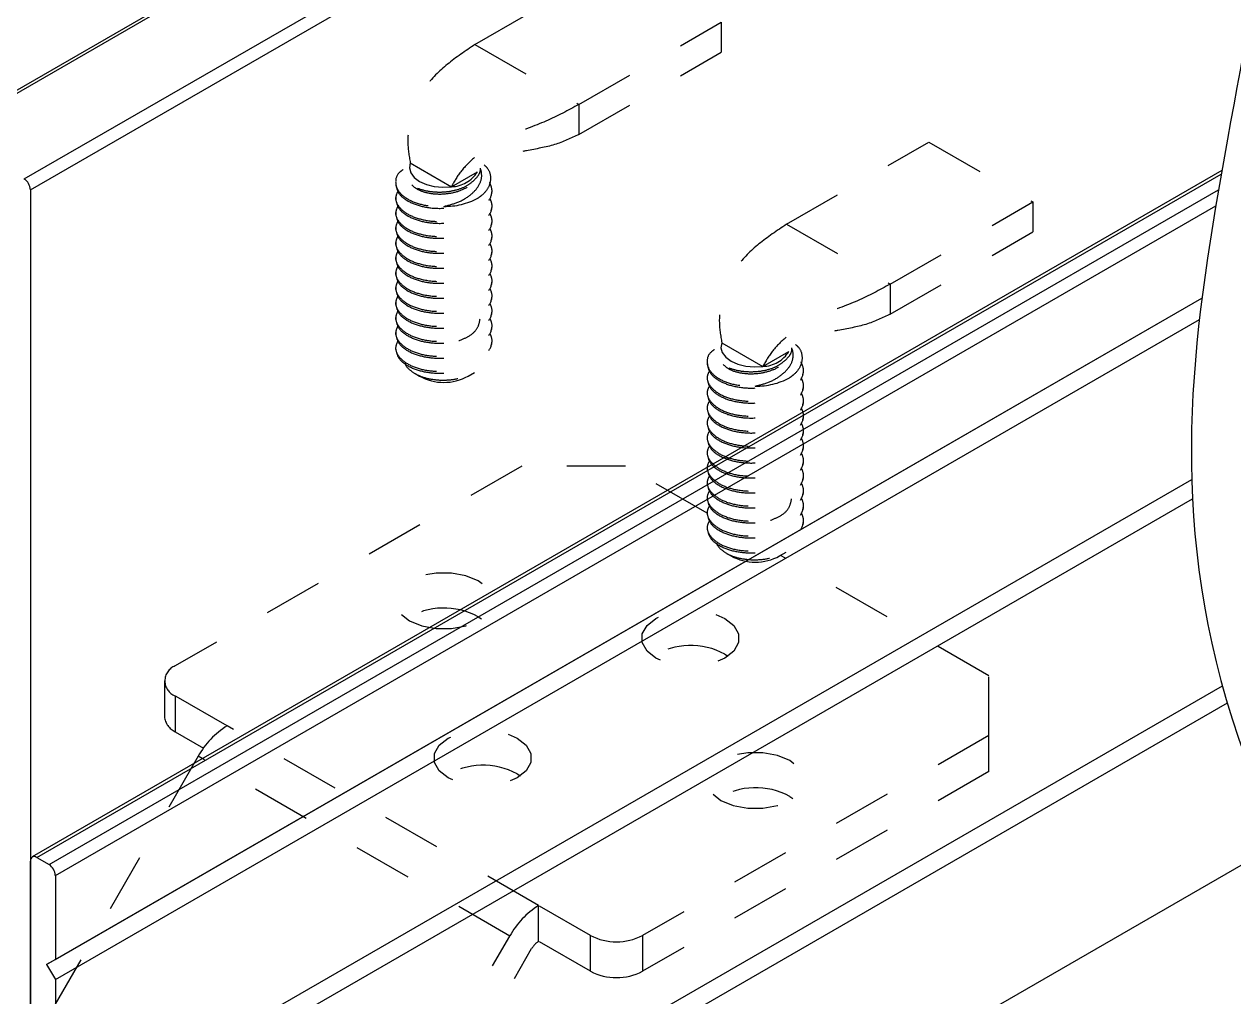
# Model space of a CAD drawing. Extents: x 0 to 11.5, y -11.3 to 0.
# Drawn here: x 6.178 to 8.238, y -3.613 to -1.956 of the extents above; entities that cross this region are included whole.
import ezdxf

# ---------------------------------------------------------------- set-up
doc = ezdxf.new("R2010")
doc.units = 0
doc.header["$LTSCALE"] = 0.5
doc.header["$MEASUREMENT"] = 0
doc.linetypes.add('HIDDEN2', pattern=[0.1875, 0.125, -0.0625])
for name, color, linetype in [('Brackets', 181, 'CONTINUOUS'), ('Dimension', 10, 'CONTINUOUS'), ('Hardware', 242, 'CONTINUOUS'), ('Housing', 150, 'CONTINUOUS')]:
    doc.layers.add(name, color=color, linetype=linetype)

msp = doc.modelspace()

# ---------------------------------------------------------------- linework, layer by layer
at = {"layer": 'Brackets', "linetype": 'HIDDEN2', "transparency": 16777216}
for p, q in [((7.0253, -2.7089), (6.4354, -3.0494)), ((7.2021, -2.7089), (7.0253, -2.7089)), ((7.3411, -2.7891), (7.2021, -2.7089)), ((7.8208, -3.066), (7.4659, -2.8611)), ((6.9515, -2.9656), (6.9568, -2.969)), ((7.3713, -3.0294), (7.3766, -3.0327)), ((7.8208, -3.168), (7.8208, -3.066)), ((6.4171, -3.0749), (6.4171, -3.1359)), ((6.5238, -3.1514), (6.4354, -3.1004)), ((6.4354, -3.1004), (6.4354, -3.1614)), ((6.4354, -3.1614), (6.4837, -3.1893)), ((7.0541, -3.4575), (6.5238, -3.1514)), ((7.8208, -3.168), (7.2309, -3.5085)), ((7.8208, -3.229), (7.8208, -3.168)), ((6.4747, -3.2033), (6.0919, -3.8663)), ((7.005, -3.5094), (6.4747, -3.2033)), ((7.8208, -3.229), (7.2309, -3.5695)), ((7.0177, -3.2334), (7.0231, -3.2368)), ((7.4818, -3.2717), (7.4871, -3.275)), ((7.0541, -3.5185), (7.0541, -3.4575)), ((7.1425, -3.5085), (7.0541, -3.4575)), ((6.4757, -4.4261), (7.005, -3.5094)), ((7.1425, -3.5695), (7.0541, -3.5185)), ((7.1425, -3.5695), (7.1425, -3.5085)), ((7.2309, -3.5085), (7.2309, -3.5695)), ((6.5131, -4.4476), (7.0423, -3.5309))]:
    msp.add_line(p, q, dxfattribs=at)
at = {"layer": 'Brackets', "linetype": 'HIDDEN2', "transparency": 16777216, "flags": 128}
for points in [[(6.8341, -2.9723), (6.8551, -2.9811), (6.8798, -2.9858), (6.9057, -2.9858), (6.9304, -2.9811), (6.9515, -2.9723), (6.9667, -2.9602), (6.9747, -2.946), (6.9747, -2.931), (6.9667, -2.9167), (6.9515, -2.9046), (6.9304, -2.8958), (6.9057, -2.8911), (6.8798, -2.8911), (6.8551, -2.8958), (6.8341, -2.9046), (6.8188, -2.9167), (6.8108, -2.931), (6.8108, -2.946), (6.8188, -2.9602), (6.8341, -2.9723)], [(7.3713, -2.9684), (7.3866, -2.9805), (7.3946, -2.9947), (7.3946, -3.0097), (7.3866, -3.024), (7.3713, -3.0361), (7.3503, -3.0449), (7.3256, -3.0495), (7.2996, -3.0495), (7.2749, -3.0449), (7.2539, -3.0361), (7.2387, -3.024), (7.2306, -3.0097), (7.2306, -2.9947), (7.2387, -2.9805), (7.2539, -2.9684), (7.2749, -2.9595), (7.2996, -2.9549), (7.3256, -2.9549), (7.3503, -2.9595), (7.3713, -2.9684)], [(7.0177, -3.1724), (7.033, -3.1845), (7.041, -3.1988), (7.041, -3.2138), (7.033, -3.228), (7.0177, -3.2402), (6.9967, -3.249), (6.972, -3.2536), (6.9461, -3.2536), (6.9214, -3.249), (6.9004, -3.2402), (6.8851, -3.228), (6.8771, -3.2138), (6.8771, -3.1988), (6.8851, -3.1845), (6.9004, -3.1724), (6.9214, -3.1636), (6.9461, -3.159), (6.972, -3.159), (6.9967, -3.1636), (7.0177, -3.1724)], [(7.3644, -3.2784), (7.3854, -3.2872), (7.4101, -3.2919), (7.4361, -3.2919), (7.4608, -3.2872), (7.4818, -3.2784), (7.497, -3.2663), (7.5051, -3.252), (7.5051, -3.237), (7.497, -3.2228), (7.4818, -3.2107), (7.4608, -3.2019), (7.4361, -3.1972), (7.4101, -3.1972), (7.3854, -3.2019), (7.3644, -3.2107), (7.3491, -3.2228), (7.3411, -3.237), (7.3411, -3.252), (7.3491, -3.2663), (7.3644, -3.2784)]]:
    msp.add_lwpolyline(points, dxfattribs=at)
at = {"layer": 'Brackets', "linetype": 'HIDDEN2', "transparency": 16777216}
for centre, radius, start, end in [((6.893, -3.0726), 0.1219, 61.3588, 121.7889), ((7.3128, -3.1364), 0.1219, 61.3588, 121.7889), ((6.4451, -3.0749), 0.0273, 110.7714, 249.2286), ((6.4484, -3.1328), 0.0314, 185.699, 245.6346), ((6.5989, -3.2717), 0.1418, 121.9494, 151.1451), ((6.9593, -3.3404), 0.1219, 61.3588, 121.7889), ((7.4233, -3.3787), 0.1219, 61.3588, 121.7889), ((7.1292, -3.5778), 0.1418, 121.9494, 151.1451), ((7.0722, -3.5474), 0.0341, 121.9494, 151.1451), ((7.1867, -3.4232), 0.0961, 242.616, 297.384), ((7.1867, -3.4842), 0.0961, 242.616, 297.384)]:
    msp.add_arc(centre, radius, start, end, dxfattribs=at)
at = {"layer": 'Dimension', "transparency": 16777216}
msp.add_open_spline([(7.1225, 0), (8.4328, -0.5402), (8.3161, -2.0653), (7.9792, -3.1766), (8.8841, -4.1291)], degree=3, knots=[0, 0, 0, 0, 1, 1.936571, 1.936571, 1.936571, 1.936571], dxfattribs=at)
at = {"layer": 'Hardware', "linetype": 'HIDDEN2', "transparency": 16777216}
for p, q in [((6.9458, -1.991), (7.1883, -1.851)), ((7.1226, -2.093), (7.3651, -1.953)), ((7.3651, -1.953), (7.3651, -2.0041)), ((6.9458, -1.991), (7.1226, -2.093)), ((7.1226, -2.1441), (7.3651, -2.0041)), ((7.1226, -2.093), (7.1226, -2.1441)), ((7.4761, -2.2971), (7.7187, -2.1571)), ((7.7187, -2.1571), (7.8954, -2.2591)), ((6.8356, -2.1927), (6.9057, -2.2332)), ((6.9057, -2.2332), (6.9499, -2.2077)), ((6.8108, -2.2257), (6.8108, -2.2289)), ((6.9748, -2.2417), (6.9748, -2.2385)), ((6.8108, -2.2512), (6.8108, -2.2544)), ((6.9748, -2.2672), (6.9748, -2.264)), ((7.6529, -2.3991), (7.8954, -2.2591)), ((7.8954, -2.2591), (7.8954, -2.3102)), ((6.8108, -2.2768), (6.8108, -2.2799)), ((6.8108, -2.3023), (6.8108, -2.3055)), ((6.9748, -2.2927), (6.9748, -2.2895)), ((7.4761, -2.2971), (7.6529, -2.3991)), ((6.9748, -2.3182), (6.9748, -2.315)), ((7.6529, -2.4501), (7.8954, -2.3102)), ((6.8108, -2.3278), (6.8108, -2.331)), ((6.9748, -2.3437), (6.9748, -2.3406)), ((6.8108, -2.3533), (6.8108, -2.3565)), ((6.9748, -2.3693), (6.9748, -2.3661)), ((6.8108, -2.3788), (6.8108, -2.382)), ((6.8108, -2.4044), (6.8108, -2.4075)), ((6.9748, -2.3948), (6.9748, -2.3916)), ((7.6529, -2.3991), (7.6529, -2.4501)), ((6.8108, -2.4299), (6.8108, -2.4331)), ((6.9748, -2.4203), (6.9748, -2.4171)), ((6.9748, -2.4458), (6.9748, -2.4426)), ((6.8108, -2.4554), (6.8108, -2.4586)), ((6.9748, -2.4713), (6.9748, -2.4682)), ((6.8108, -2.4809), (6.8108, -2.4841)), ((6.9748, -2.4969), (6.9748, -2.4937)), ((7.366, -2.4988), (7.436, -2.5392)), ((7.3411, -2.5318), (7.3411, -2.535)), ((7.436, -2.5392), (7.4802, -2.5137)), ((6.8438, -2.5515), (6.8513, -2.5558)), ((6.9342, -2.5558), (6.9452, -2.5495)), ((7.5051, -2.5477), (7.5051, -2.5446)), ((7.3411, -2.5573), (7.3411, -2.5605)), ((7.5051, -2.5733), (7.5051, -2.5701)), ((7.3411, -2.5828), (7.3411, -2.586)), ((7.3411, -2.6084), (7.3411, -2.6115)), ((7.5051, -2.5988), (7.5051, -2.5956)), ((7.3411, -2.6339), (7.3411, -2.6371)), ((7.5051, -2.6243), (7.5051, -2.6211)), ((7.5051, -2.6498), (7.5051, -2.6466)), ((7.3411, -2.6594), (7.3411, -2.6626)), ((7.5051, -2.6753), (7.5051, -2.6722)), ((7.3411, -2.6849), (7.3411, -2.6881)), ((7.5051, -2.7009), (7.5051, -2.6977)), ((7.3411, -2.7104), (7.3411, -2.7136)), ((7.3411, -2.736), (7.3411, -2.7391)), ((7.5051, -2.7264), (7.5051, -2.7232)), ((7.5051, -2.7519), (7.5051, -2.7487)), ((7.3411, -2.7615), (7.3411, -2.7647)), ((7.5051, -2.7774), (7.5051, -2.7742)), ((7.3411, -2.787), (7.3411, -2.7902)), ((7.5051, -2.8029), (7.5051, -2.7998)), ((7.3742, -2.8576), (7.3817, -2.8619)), ((7.4645, -2.8619), (7.4755, -2.8556))]:
    msp.add_line(p, q, dxfattribs=at)
at = {"layer": 'Hardware', "linetype": 'HIDDEN2', "transparency": 16777216, "flags": 128}
for points in [[(6.8356, -2.1927), (6.8342, -2.2012), (6.8365, -2.2096), (6.8423, -2.2174), (6.8514, -2.2241), (6.863, -2.2293), (6.8765, -2.2327), (6.891, -2.234), (6.9057, -2.2332)], [(7.366, -2.4988), (7.3646, -2.5073), (7.3668, -2.5157), (7.3727, -2.5235), (7.3817, -2.5302), (7.3933, -2.5354), (7.4068, -2.5387), (7.4214, -2.5401), (7.436, -2.5392)]]:
    msp.add_lwpolyline(points, dxfattribs=at)
at = {"layer": 'Hardware', "linetype": 'HIDDEN2', "transparency": 16777216}
for centre, radius, start, end in [((6.9044, -2.18), 0.0532, 271.3421, 328.6403), ((6.8951, -2.1483), 0.1183, 268.8558, 298.0339), ((7.4348, -2.486), 0.0532, 271.3421, 328.6403), ((6.8928, -2.4808), 0.0857, 241.0915, 298.9085), ((7.4255, -2.4544), 0.1183, 268.8558, 298.0339), ((7.4231, -2.7869), 0.0857, 241.0915, 298.9085)]:
    msp.add_arc(centre, radius, start, end, dxfattribs=at)
for points, knots in [([(6.9458, -1.991), (6.9295, -2.002), (6.8971, -2.024), (6.8661, -2.0543), (6.8456, -2.0885), (6.8348, -2.12), (6.8296, -2.1568), (6.8336, -2.1806), (6.8356, -2.1927)], [0, 0, 0, 0, 0.251961, 0.502562, 0.625519, 0.746655, 0.870417, 1, 1, 1, 1]), ([(7.1226, -2.093), (7.1044, -2.1029), (7.0681, -2.1227), (7.0154, -2.1405), (6.9734, -2.1622), (6.944, -2.183), (6.9192, -2.2085), (6.9102, -2.2248), (6.9057, -2.2332)], [0, 0, 0, 0, 0.251961, 0.502562, 0.625519, 0.746655, 0.870417, 1, 1, 1, 1]), ([(7.1226, -2.1441), (7.1092, -2.1505), (7.0822, -2.1635), (7.0419, -2.1699), (7.0089, -2.1769), (6.9879, -2.1811), (6.9724, -2.1878), (6.9626, -2.1942), (6.9545, -2.2013), (6.9514, -2.2055), (6.9499, -2.2077)], [0, 0, 0, 0, 0.251748, 0.507802, 0.634715, 0.756638, 0.815495, 0.874698, 0.935626, 1, 1, 1, 1]), ([(6.9427, -2.2237), (6.9384, -2.2271), (6.9296, -2.2339), (6.9105, -2.2405), (6.8893, -2.2434), (6.8676, -2.2421), (6.848, -2.2367), (6.8328, -2.2278), (6.8237, -2.2165), (6.8224, -2.2039), (6.8264, -2.1936), (6.833, -2.1888), (6.835, -2.1874)], [0, 0, 0, 0, 0.099452, 0.200066, 0.302674, 0.405801, 0.512408, 0.618944, 0.728658, 0.83924, 0.951417, 1, 1, 1, 1]), ([(6.8382, -2.23), (6.8414, -2.2329), (6.8487, -2.2393), (6.8687, -2.2451), (6.8927, -2.2463), (6.917, -2.2419), (6.9374, -2.2324), (6.9517, -2.219), (6.9535, -2.2086), (6.9545, -2.2034)], [0, 0, 0, 0, 0.120289, 0.266908, 0.413526, 0.560145, 0.706763, 0.853382, 1, 1, 1, 1]), ([(6.8928, -2.2667), (6.9009, -2.2646), (6.9176, -2.2604), (6.9387, -2.2478), (6.9532, -2.2324), (6.9591, -2.2144), (6.9555, -2.2029), (6.9537, -2.1972)], [0, 0, 0, 0, 0.198942, 0.406275, 0.613872, 0.80656, 1, 1, 1, 1]), ([(6.9544, -2.2016), (6.9544, -2.2016), (6.9551, -2.2056), (6.9529, -2.2136), (6.946, -2.2204), (6.9427, -2.2237)], [0, 0, 0, 0, 0.003778, 0.514106, 1, 1, 1, 1]), ([(6.9612, -2.1958), (6.9631, -2.1975), (6.9699, -2.2037), (6.9734, -2.2168), (6.9707, -2.233), (6.9613, -2.2452), (6.9531, -2.2511), (6.9507, -2.2528)], [0, 0, 0, 0, 0.1007719, 0.3621505, 0.6233102, 0.8926344, 1, 1, 1, 1]), ([(6.8234, -2.2042), (6.8211, -2.2058), (6.8125, -2.2119), (6.8091, -2.2259), (6.8149, -2.2427), (6.8333, -2.2568), (6.8606, -2.2661), (6.882, -2.2665), (6.8928, -2.2667)], [0, 0, 0, 0, 0.067461, 0.253969, 0.440477, 0.626985, 0.813492, 1, 1, 1, 1]), ([(6.815, -2.2401), (6.8131, -2.2438), (6.8084, -2.2529), (6.8153, -2.2683), (6.8332, -2.2824), (6.8606, -2.2913), (6.8928, -2.2934), (6.9249, -2.2881), (6.9523, -2.276), (6.9702, -2.2587), (6.9771, -2.2406), (6.9725, -2.2297), (6.9706, -2.2254)], [0, 0, 0, 0, 0.072378, 0.179443, 0.286508, 0.393573, 0.500638, 0.607703, 0.714768, 0.821833, 0.928898, 1, 1, 1, 1]), ([(6.815, -2.2656), (6.8131, -2.2693), (6.8084, -2.2785), (6.8153, -2.2938), (6.8332, -2.3079), (6.8606, -2.3168), (6.8928, -2.3189), (6.9249, -2.3136), (6.9524, -2.3015), (6.9701, -2.2842), (6.9771, -2.2668), (6.9728, -2.2565), (6.9712, -2.2528)], [0, 0, 0, 0, 0.073142, 0.181336, 0.289531, 0.397726, 0.50592, 0.614115, 0.722309, 0.830504, 0.938699, 1, 1, 1, 1]), ([(6.815, -2.2911), (6.8131, -2.2948), (6.8084, -2.304), (6.8153, -2.3193), (6.8332, -2.3334), (6.8606, -2.3424), (6.8928, -2.3445), (6.9249, -2.3392), (6.9524, -2.327), (6.9701, -2.3097), (6.9771, -2.2923), (6.9728, -2.2821), (6.9712, -2.2784)], [0, 0, 0, 0, 0.073142, 0.181336, 0.289531, 0.397726, 0.50592, 0.614115, 0.722309, 0.830504, 0.938699, 1, 1, 1, 1]), ([(6.815, -2.3166), (6.8131, -2.3203), (6.8084, -2.3295), (6.8153, -2.3448), (6.8332, -2.3589), (6.8606, -2.3679), (6.8928, -2.37), (6.9249, -2.3647), (6.9524, -2.3526), (6.9701, -2.3353), (6.9771, -2.3178), (6.9728, -2.3076), (6.9712, -2.3039)], [0, 0, 0, 0, 0.073142, 0.181336, 0.289531, 0.397726, 0.50592, 0.614115, 0.722309, 0.830504, 0.938699, 1, 1, 1, 1]), ([(7.4761, -2.2971), (7.4599, -2.3081), (7.4274, -2.33), (7.3964, -2.3603), (7.3759, -2.3946), (7.3651, -2.4261), (7.3599, -2.4629), (7.3639, -2.4867), (7.366, -2.4988)], [0, 0, 0, 0, 0.251961, 0.502562, 0.625519, 0.746655, 0.870417, 1, 1, 1, 1]), ([(6.815, -2.3422), (6.8131, -2.3459), (6.8084, -2.355), (6.8153, -2.3703), (6.8332, -2.3845), (6.8606, -2.3934), (6.8928, -2.3955), (6.9249, -2.3902), (6.9524, -2.3781), (6.9701, -2.3608), (6.9771, -2.3433), (6.9728, -2.3331), (6.9712, -2.3294)], [0, 0, 0, 0, 0.073142, 0.181336, 0.289531, 0.397726, 0.50592, 0.614115, 0.722309, 0.830504, 0.938699, 1, 1, 1, 1]), ([(6.815, -2.3677), (6.8131, -2.3714), (6.8084, -2.3805), (6.8153, -2.3959), (6.8332, -2.41), (6.8606, -2.4189), (6.8928, -2.421), (6.9249, -2.4157), (6.9524, -2.4036), (6.9701, -2.3863), (6.9771, -2.3689), (6.9728, -2.3586), (6.9712, -2.3549)], [0, 0, 0, 0, 0.073142, 0.181336, 0.289531, 0.397726, 0.50592, 0.614115, 0.722309, 0.830504, 0.938699, 1, 1, 1, 1]), ([(6.815, -2.3932), (6.8131, -2.3969), (6.8084, -2.4061), (6.8153, -2.4214), (6.8332, -2.4355), (6.8606, -2.4444), (6.8928, -2.4465), (6.9249, -2.4412), (6.9524, -2.4291), (6.9701, -2.4118), (6.9771, -2.3944), (6.9728, -2.3841), (6.9712, -2.3804)], [0, 0, 0, 0, 0.0731416, 0.1813363, 0.2895309, 0.3977255, 0.5059201, 0.6141148, 0.7223094, 0.830504, 0.9386986, 1, 1, 1, 1]), ([(6.815, -2.4187), (6.8131, -2.4224), (6.8084, -2.4316), (6.8153, -2.4469), (6.8332, -2.461), (6.8606, -2.47), (6.8928, -2.4721), (6.9249, -2.4668), (6.9524, -2.4546), (6.9701, -2.4373), (6.9771, -2.4199), (6.9728, -2.4097), (6.9712, -2.406)], [0, 0, 0, 0, 0.073142, 0.181336, 0.289531, 0.397726, 0.50592, 0.614115, 0.722309, 0.830504, 0.938699, 1, 1, 1, 1]), ([(7.6529, -2.3991), (7.6347, -2.409), (7.5985, -2.4287), (7.5457, -2.4465), (7.5037, -2.4683), (7.4743, -2.4891), (7.4495, -2.5146), (7.4406, -2.5309), (7.436, -2.5392)], [0, 0, 0, 0, 0.2519605, 0.5025618, 0.6255189, 0.7466547, 0.8704169, 1, 1, 1, 1]), ([(6.815, -2.4442), (6.8131, -2.4479), (6.8084, -2.4571), (6.8153, -2.4724), (6.8332, -2.4865), (6.8606, -2.4955), (6.8928, -2.4976), (6.9249, -2.4923), (6.9524, -2.4802), (6.9701, -2.4629), (6.9771, -2.4454), (6.9728, -2.4352), (6.9712, -2.4315)], [0, 0, 0, 0, 0.0731416, 0.1813363, 0.2895309, 0.3977255, 0.5059201, 0.6141148, 0.7223094, 0.830504, 0.9386986, 1, 1, 1, 1]), ([(7.6529, -2.4501), (7.6395, -2.4566), (7.6125, -2.4696), (7.5722, -2.476), (7.5392, -2.483), (7.5183, -2.4872), (7.5028, -2.4939), (7.4929, -2.5003), (7.4848, -2.5074), (7.4818, -2.5116), (7.4802, -2.5137)], [0, 0, 0, 0, 0.251748, 0.507802, 0.634715, 0.756638, 0.815495, 0.874698, 0.935626, 1, 1, 1, 1]), ([(6.815, -2.4698), (6.8131, -2.4735), (6.8084, -2.4826), (6.8153, -2.4979), (6.8332, -2.5121), (6.8606, -2.521), (6.8928, -2.5231), (6.9249, -2.5178), (6.9524, -2.5057), (6.9701, -2.4884), (6.9771, -2.4709), (6.9728, -2.4607), (6.9712, -2.457)], [0, 0, 0, 0, 0.0731416, 0.1813363, 0.2895309, 0.3977255, 0.5059201, 0.6141148, 0.7223094, 0.830504, 0.9386986, 1, 1, 1, 1]), ([(6.9185, -2.4953), (6.9248, -2.4927), (6.9382, -2.4874), (6.9516, -2.4741), (6.9535, -2.4638), (6.9545, -2.4586)], [0, 0, 0, 0, 0.3083282, 0.6541641, 1, 1, 1, 1]), ([(6.815, -2.4953), (6.8131, -2.499), (6.8084, -2.5081), (6.8153, -2.5235), (6.8332, -2.5376), (6.8606, -2.5465), (6.8928, -2.5486), (6.9249, -2.5433), (6.9524, -2.5312), (6.9701, -2.5139), (6.9771, -2.4965), (6.9728, -2.4862), (6.9712, -2.4825)], [0, 0, 0, 0, 0.073142, 0.181336, 0.289531, 0.397726, 0.50592, 0.614115, 0.722309, 0.830504, 0.938699, 1, 1, 1, 1]), ([(7.3538, -2.5103), (7.3515, -2.5119), (7.3428, -2.518), (7.3394, -2.5319), (7.3452, -2.5488), (7.3636, -2.5629), (7.3909, -2.5722), (7.4124, -2.5726), (7.4231, -2.5727)], [0, 0, 0, 0, 0.067461, 0.253969, 0.440477, 0.626985, 0.813492, 1, 1, 1, 1]), ([(7.473, -2.5297), (7.4687, -2.5331), (7.46, -2.54), (7.4409, -2.5466), (7.4196, -2.5494), (7.3979, -2.5481), (7.3784, -2.5428), (7.3632, -2.5339), (7.354, -2.5226), (7.3527, -2.51), (7.3567, -2.4997), (7.3634, -2.4949), (7.3654, -2.4934)], [0, 0, 0, 0, 0.099452, 0.200066, 0.302674, 0.405801, 0.512408, 0.618944, 0.728658, 0.83924, 0.951417, 1, 1, 1, 1]), ([(7.3685, -2.536), (7.3718, -2.539), (7.379, -2.5454), (7.399, -2.5512), (7.423, -2.5524), (7.4474, -2.548), (7.4677, -2.5385), (7.482, -2.525), (7.4839, -2.5147), (7.4848, -2.5095)], [0, 0, 0, 0, 0.120289, 0.266908, 0.413526, 0.560145, 0.706763, 0.853382, 1, 1, 1, 1]), ([(7.4231, -2.5727), (7.4313, -2.5707), (7.448, -2.5664), (7.469, -2.5539), (7.4835, -2.5384), (7.4894, -2.5205), (7.4858, -2.509), (7.484, -2.5032)], [0, 0, 0, 0, 0.198942, 0.406275, 0.613872, 0.80656, 1, 1, 1, 1]), ([(7.4848, -2.5076), (7.4848, -2.5077), (7.4854, -2.5117), (7.4832, -2.5197), (7.4764, -2.5265), (7.473, -2.5297)], [0, 0, 0, 0, 0.003778, 0.514106, 1, 1, 1, 1]), ([(7.4916, -2.5018), (7.4935, -2.5036), (7.5003, -2.5098), (7.5038, -2.5229), (7.501, -2.5391), (7.4916, -2.5513), (7.4834, -2.5572), (7.4811, -2.5589)], [0, 0, 0, 0, 0.100772, 0.362151, 0.62331, 0.892634, 1, 1, 1, 1]), ([(6.8271, -2.5339), (6.8271, -2.5341), (6.8274, -2.5383), (6.835, -2.5461), (6.8497, -2.5555), (6.8705, -2.5615), (6.8941, -2.5633), (6.9184, -2.5604), (6.9405, -2.553), (6.9578, -2.5417), (6.9686, -2.5281), (6.9691, -2.5185), (6.9693, -2.5141)], [0, 0, 0, 0, 0.003896, 0.11056, 0.218067, 0.327125, 0.438538, 0.550056, 0.665357, 0.780603, 0.898516, 1, 1, 1, 1]), ([(7.3453, -2.5461), (7.3434, -2.5498), (7.3387, -2.559), (7.3457, -2.5743), (7.3635, -2.5884), (7.3909, -2.5974), (7.4231, -2.5995), (7.4553, -2.5942), (7.4827, -2.5821), (7.5005, -2.5648), (7.5075, -2.5467), (7.5028, -2.5358), (7.5009, -2.5315)], [0, 0, 0, 0, 0.072378, 0.179443, 0.286508, 0.393573, 0.500638, 0.607703, 0.714768, 0.821833, 0.928898, 1, 1, 1, 1]), ([(7.3453, -2.5717), (7.3434, -2.5754), (7.3387, -2.5845), (7.3457, -2.5999), (7.3635, -2.614), (7.3909, -2.6229), (7.4231, -2.625), (7.4553, -2.6197), (7.4827, -2.6076), (7.5005, -2.5903), (7.5074, -2.5729), (7.5031, -2.5626), (7.5016, -2.5589)], [0, 0, 0, 0, 0.0731416, 0.1813363, 0.2895309, 0.3977255, 0.5059201, 0.6141148, 0.7223094, 0.830504, 0.9386986, 1, 1, 1, 1]), ([(7.3453, -2.5972), (7.3434, -2.6009), (7.3387, -2.6101), (7.3457, -2.6254), (7.3635, -2.6395), (7.3909, -2.6484), (7.4231, -2.6505), (7.4553, -2.6452), (7.4827, -2.6331), (7.5005, -2.6158), (7.5074, -2.5984), (7.5031, -2.5881), (7.5016, -2.5844)], [0, 0, 0, 0, 0.073142, 0.181336, 0.289531, 0.397726, 0.50592, 0.614115, 0.722309, 0.830504, 0.938699, 1, 1, 1, 1]), ([(7.3453, -2.6227), (7.3434, -2.6264), (7.3387, -2.6356), (7.3457, -2.6509), (7.3635, -2.665), (7.3909, -2.674), (7.4231, -2.6761), (7.4553, -2.6708), (7.4827, -2.6586), (7.5005, -2.6413), (7.5074, -2.6239), (7.5031, -2.6137), (7.5016, -2.6099)], [0, 0, 0, 0, 0.073142, 0.181336, 0.289531, 0.397726, 0.50592, 0.614115, 0.722309, 0.830504, 0.938699, 1, 1, 1, 1]), ([(7.3453, -2.6482), (7.3434, -2.6519), (7.3387, -2.6611), (7.3457, -2.6764), (7.3635, -2.6905), (7.3909, -2.6995), (7.4231, -2.7016), (7.4553, -2.6963), (7.4827, -2.6841), (7.5005, -2.6669), (7.5074, -2.6494), (7.5031, -2.6392), (7.5016, -2.6355)], [0, 0, 0, 0, 0.073142, 0.181336, 0.289531, 0.397726, 0.50592, 0.614115, 0.722309, 0.830504, 0.938699, 1, 1, 1, 1]), ([(7.3453, -2.6738), (7.3434, -2.6774), (7.3387, -2.6866), (7.3457, -2.7019), (7.3635, -2.716), (7.3909, -2.725), (7.4231, -2.7271), (7.4553, -2.7218), (7.4827, -2.7097), (7.5005, -2.6924), (7.5074, -2.6749), (7.5031, -2.6647), (7.5016, -2.661)], [0, 0, 0, 0, 0.073142, 0.181336, 0.289531, 0.397726, 0.50592, 0.614115, 0.722309, 0.830504, 0.938699, 1, 1, 1, 1]), ([(7.3453, -2.6993), (7.3434, -2.703), (7.3387, -2.7121), (7.3457, -2.7275), (7.3635, -2.7416), (7.3909, -2.7505), (7.4231, -2.7526), (7.4553, -2.7473), (7.4827, -2.7352), (7.5005, -2.7179), (7.5074, -2.7005), (7.5031, -2.6902), (7.5016, -2.6865)], [0, 0, 0, 0, 0.073142, 0.181336, 0.289531, 0.397726, 0.50592, 0.614115, 0.722309, 0.830504, 0.938699, 1, 1, 1, 1]), ([(7.3453, -2.7248), (7.3434, -2.7285), (7.3387, -2.7377), (7.3457, -2.753), (7.3635, -2.7671), (7.3909, -2.776), (7.4231, -2.7781), (7.4553, -2.7728), (7.4827, -2.7607), (7.5005, -2.7434), (7.5074, -2.726), (7.5031, -2.7157), (7.5016, -2.712)], [0, 0, 0, 0, 0.073142, 0.181336, 0.289531, 0.397726, 0.50592, 0.614115, 0.722309, 0.830504, 0.938699, 1, 1, 1, 1]), ([(7.3453, -2.7503), (7.3434, -2.754), (7.3387, -2.7632), (7.3457, -2.7785), (7.3635, -2.7926), (7.3909, -2.8016), (7.4231, -2.8037), (7.4553, -2.7984), (7.4827, -2.7862), (7.5005, -2.7689), (7.5074, -2.7515), (7.5031, -2.7413), (7.5016, -2.7376)], [0, 0, 0, 0, 0.073142, 0.181336, 0.289531, 0.397726, 0.50592, 0.614115, 0.722309, 0.830504, 0.938699, 1, 1, 1, 1]), ([(7.3453, -2.7758), (7.3434, -2.7795), (7.3387, -2.7887), (7.3457, -2.804), (7.3635, -2.8181), (7.3909, -2.8271), (7.4231, -2.8292), (7.4553, -2.8239), (7.4827, -2.8117), (7.5005, -2.7945), (7.5074, -2.777), (7.5031, -2.7668), (7.5016, -2.7631)], [0, 0, 0, 0, 0.0731416, 0.1813363, 0.2895309, 0.3977255, 0.5059201, 0.6141148, 0.7223094, 0.830504, 0.9386986, 1, 1, 1, 1]), ([(7.4489, -2.8013), (7.4552, -2.7988), (7.4685, -2.7935), (7.482, -2.7802), (7.4838, -2.7698), (7.4848, -2.7647)], [0, 0, 0, 0, 0.3083282, 0.6541641, 1, 1, 1, 1]), ([(7.3453, -2.8014), (7.3434, -2.805), (7.3387, -2.8142), (7.3457, -2.8295), (7.3635, -2.8436), (7.3909, -2.8526), (7.4231, -2.8547), (7.4553, -2.8494), (7.4827, -2.8373), (7.5005, -2.82), (7.5074, -2.8025), (7.5031, -2.7923), (7.5016, -2.7886)], [0, 0, 0, 0, 0.073142, 0.181336, 0.289531, 0.397726, 0.50592, 0.614115, 0.722309, 0.830504, 0.938699, 1, 1, 1, 1]), ([(7.3574, -2.84), (7.3574, -2.8401), (7.3577, -2.8444), (7.3653, -2.8521), (7.3801, -2.8616), (7.4008, -2.8675), (7.4244, -2.8693), (7.4487, -2.8665), (7.4708, -2.8591), (7.4881, -2.8477), (7.4989, -2.8342), (7.4994, -2.8246), (7.4996, -2.8201)], [0, 0, 0, 0, 0.003896, 0.11056, 0.218067, 0.327125, 0.438538, 0.550056, 0.665357, 0.780603, 0.898516, 1, 1, 1, 1])]:
    msp.add_open_spline(points, degree=3, knots=knots, dxfattribs=at)
for points in [[(6.8108, -2.2289), (6.812, -2.2346), (6.8145, -2.2459), (6.8334, -2.26), (6.8606, -2.269), (6.8927, -2.271), (6.9254, -2.266), (6.9423, -2.2572), (6.9507, -2.2528)], [(6.8108, -2.2544), (6.812, -2.2601), (6.8145, -2.2714), (6.8334, -2.2856), (6.8605, -2.2945), (6.8928, -2.2966), (6.925, -2.2913), (6.9521, -2.2792), (6.9711, -2.2618), (6.9735, -2.2484), (6.9748, -2.2417)], [(6.8108, -2.2799), (6.812, -2.2856), (6.8145, -2.2969), (6.8334, -2.3111), (6.8605, -2.32), (6.8928, -2.3221), (6.925, -2.3168), (6.9521, -2.3047), (6.9711, -2.2874), (6.9735, -2.2739), (6.9748, -2.2672)], [(6.8108, -2.3055), (6.812, -2.3111), (6.8145, -2.3225), (6.8334, -2.3366), (6.8605, -2.3455), (6.8928, -2.3476), (6.925, -2.3424), (6.9521, -2.3302), (6.9711, -2.3129), (6.9735, -2.2994), (6.9748, -2.2927)], [(6.8108, -2.331), (6.812, -2.3367), (6.8145, -2.348), (6.8334, -2.3621), (6.8605, -2.3711), (6.8928, -2.3732), (6.925, -2.3679), (6.9521, -2.3558), (6.9711, -2.3384), (6.9735, -2.325), (6.9748, -2.3182)], [(6.8108, -2.3565), (6.812, -2.3622), (6.8145, -2.3735), (6.8334, -2.3877), (6.8605, -2.3966), (6.8928, -2.3987), (6.925, -2.3934), (6.9521, -2.3813), (6.9711, -2.3639), (6.9735, -2.3505), (6.9748, -2.3437)], [(6.8108, -2.382), (6.812, -2.3877), (6.8145, -2.399), (6.8334, -2.4132), (6.8605, -2.4221), (6.8928, -2.4242), (6.925, -2.4189), (6.9521, -2.4068), (6.9711, -2.3894), (6.9735, -2.376), (6.9748, -2.3693)], [(6.8108, -2.4075), (6.812, -2.4132), (6.8145, -2.4245), (6.8334, -2.4387), (6.8605, -2.4476), (6.8928, -2.4497), (6.925, -2.4444), (6.9521, -2.4323), (6.9711, -2.415), (6.9735, -2.4015), (6.9748, -2.3948)], [(6.8108, -2.4331), (6.812, -2.4387), (6.8145, -2.4501), (6.8334, -2.4642), (6.8605, -2.4731), (6.8928, -2.4752), (6.925, -2.47), (6.9521, -2.4578), (6.9711, -2.4405), (6.9735, -2.427), (6.9748, -2.4203)], [(6.8108, -2.4586), (6.812, -2.4643), (6.8145, -2.4756), (6.8334, -2.4897), (6.8605, -2.4987), (6.8928, -2.5008), (6.925, -2.4955), (6.9521, -2.4834), (6.9711, -2.466), (6.9735, -2.4526), (6.9748, -2.4458)], [(6.8108, -2.4841), (6.812, -2.4898), (6.8145, -2.5011), (6.8334, -2.5153), (6.8605, -2.5242), (6.8928, -2.5263), (6.925, -2.521), (6.9521, -2.5089), (6.9711, -2.4915), (6.9735, -2.4781), (6.9748, -2.4713)], [(6.8108, -2.5096), (6.812, -2.5153), (6.8145, -2.5266), (6.8334, -2.5408), (6.8605, -2.5497), (6.8928, -2.5518), (6.925, -2.5465), (6.9521, -2.5344), (6.9711, -2.517), (6.9735, -2.5036), (6.9748, -2.4969)], [(7.3411, -2.535), (7.3423, -2.5406), (7.3448, -2.552), (7.3637, -2.5661), (7.3909, -2.5751), (7.423, -2.5771), (7.4557, -2.5721), (7.4726, -2.5633), (7.4811, -2.5589)], [(7.3411, -2.5605), (7.3423, -2.5662), (7.3448, -2.5775), (7.3638, -2.5917), (7.3909, -2.6006), (7.4231, -2.6027), (7.4553, -2.5974), (7.4824, -2.5853), (7.5014, -2.5679), (7.5039, -2.5545), (7.5051, -2.5477)], [(7.3411, -2.586), (7.3423, -2.5917), (7.3448, -2.603), (7.3638, -2.6172), (7.3909, -2.6261), (7.4231, -2.6282), (7.4553, -2.6229), (7.4824, -2.6108), (7.5014, -2.5934), (7.5039, -2.58), (7.5051, -2.5733)], [(7.3411, -2.6115), (7.3423, -2.6172), (7.3448, -2.6285), (7.3638, -2.6427), (7.3909, -2.6516), (7.4231, -2.6537), (7.4553, -2.6484), (7.4824, -2.6363), (7.5014, -2.619), (7.5039, -2.6055), (7.5051, -2.5988)], [(7.3411, -2.6371), (7.3423, -2.6427), (7.3448, -2.6541), (7.3638, -2.6682), (7.3909, -2.6771), (7.4231, -2.6792), (7.4553, -2.674), (7.4824, -2.6618), (7.5014, -2.6445), (7.5039, -2.631), (7.5051, -2.6243)], [(7.3411, -2.6626), (7.3423, -2.6682), (7.3448, -2.6796), (7.3638, -2.6937), (7.3909, -2.7027), (7.4231, -2.7048), (7.4553, -2.6995), (7.4824, -2.6874), (7.5014, -2.67), (7.5039, -2.6566), (7.5051, -2.6498)], [(7.3411, -2.6881), (7.3423, -2.6938), (7.3448, -2.7051), (7.3638, -2.7193), (7.3909, -2.7282), (7.4231, -2.7303), (7.4553, -2.725), (7.4824, -2.7129), (7.5014, -2.6955), (7.5039, -2.6821), (7.5051, -2.6753)], [(7.3411, -2.7136), (7.3423, -2.7193), (7.3448, -2.7306), (7.3638, -2.7448), (7.3909, -2.7537), (7.4231, -2.7558), (7.4553, -2.7505), (7.4824, -2.7384), (7.5014, -2.721), (7.5039, -2.7076), (7.5051, -2.7009)], [(7.3411, -2.7391), (7.3423, -2.7448), (7.3448, -2.7561), (7.3638, -2.7703), (7.3909, -2.7792), (7.4231, -2.7813), (7.4553, -2.776), (7.4824, -2.7639), (7.5014, -2.7466), (7.5039, -2.7331), (7.5051, -2.7264)], [(7.3411, -2.7647), (7.3423, -2.7703), (7.3448, -2.7817), (7.3638, -2.7958), (7.3909, -2.8047), (7.4231, -2.8068), (7.4553, -2.8016), (7.4824, -2.7894), (7.5014, -2.7721), (7.5039, -2.7586), (7.5051, -2.7519)], [(7.3411, -2.7902), (7.3423, -2.7958), (7.3448, -2.8072), (7.3638, -2.8213), (7.3909, -2.8303), (7.4231, -2.8324), (7.4553, -2.8271), (7.4824, -2.815), (7.5014, -2.7976), (7.5039, -2.7842), (7.5051, -2.7774)], [(7.3411, -2.8157), (7.3423, -2.8214), (7.3448, -2.8327), (7.3638, -2.8469), (7.3909, -2.8558), (7.4231, -2.8579), (7.4553, -2.8526), (7.4824, -2.8405), (7.5014, -2.8231), (7.5039, -2.8097), (7.5051, -2.8029)]]:
    msp.add_open_spline(points, degree=3, dxfattribs=at)
at = {"layer": 'Housing', "transparency": 16777216}
for p, q in [((8.2006, -0.8943), (6.0379, -2.1425)), ((6.0454, -2.1433), (8.2024, -0.8984)), ((6.1783, -2.22), (8.2496, -1.0246)), ((6.1889, -2.2384), (8.2559, -1.0454)), ((8.2174, -2.2058), (6.1921, -3.3748)), ((6.1996, -3.3755), (8.2164, -2.2115)), ((6.1889, -2.2384), (6.1889, -4.5821)), ((6.2208, -3.3878), (8.2117, -2.2387)), ((6.2314, -3.4061), (8.207, -2.2659)), ((6.2166, -3.558), (8.1835, -2.4229)), ((6.2314, -3.5495), (8.1835, -2.4229)), ((6.2314, -3.5836), (8.1791, -2.4595)), ((6.2166, -3.8567), (8.1661, -2.7316)), ((6.2314, -3.8482), (8.1661, -2.7316)), ((6.2314, -3.8823), (8.1674, -2.765)), ((6.2166, -4.2385), (8.2183, -3.0832)), ((6.2314, -4.2299), (8.2183, -3.0832)), ((6.2314, -4.2641), (8.2267, -3.1125)), ((6.2314, -4.5535), (8.3179, -3.3493)), ((6.1996, -3.3755), (6.2208, -3.3878)), ((6.1889, -4.5821), (6.1889, -3.3817)), ((6.2314, -3.4061), (6.2314, -3.5495)), ((6.2314, -3.5495), (6.2166, -3.558)), ((6.2166, -3.558), (6.2314, -3.5836)), ((6.2314, -3.5836), (6.2314, -3.8482))]:
    msp.add_line(p, q, dxfattribs=at)
for centre, radius, start, end in [((6.1659, -2.2394), 0.023, 2.6023, 57.3977), ((6.1954, -3.3806), 0.00655, 50.815, 189.2203), ((6.2083, -3.4072), 0.023, 2.6023, 57.3977)]:
    msp.add_arc(centre, radius, start, end, dxfattribs=at)

doc.saveas('drawing.dxf')
